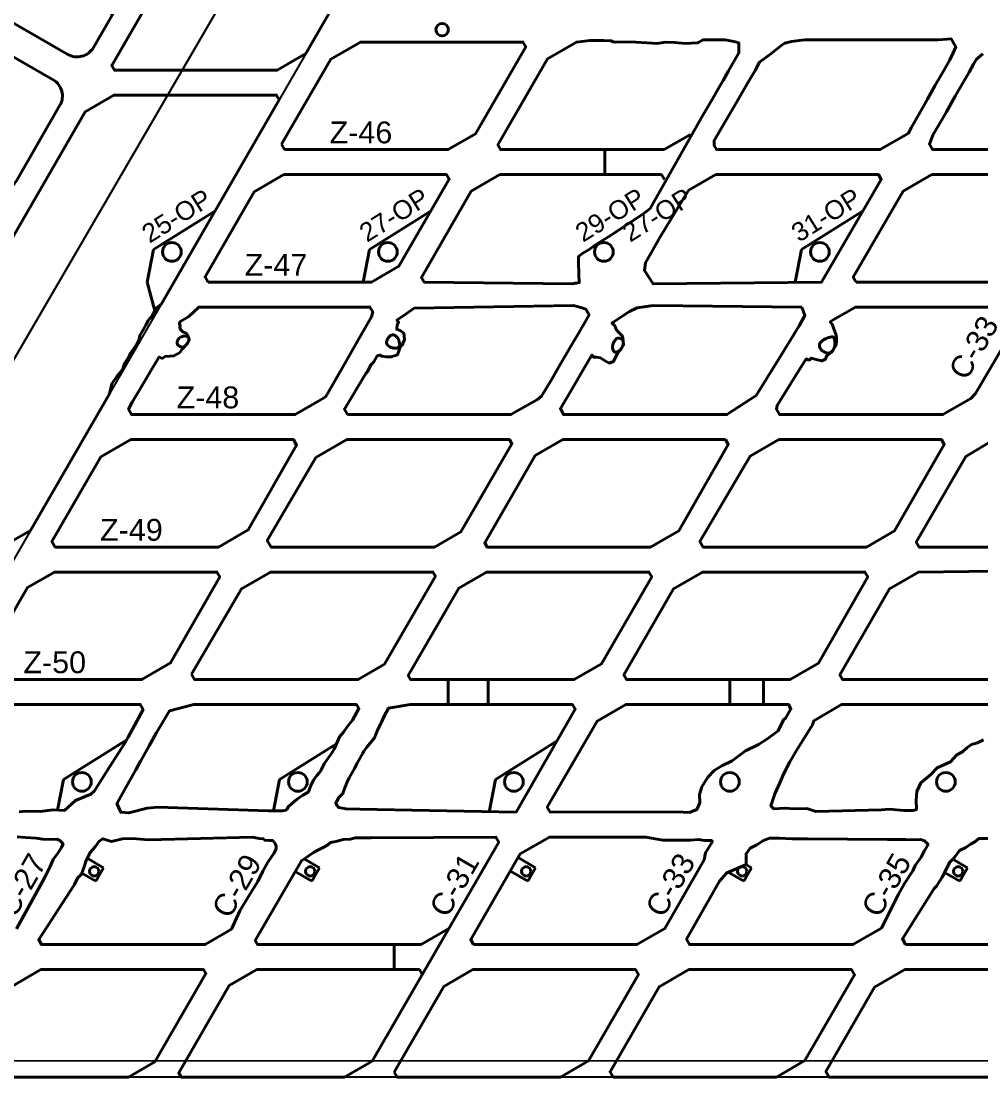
# Model space of a CAD drawing. Header units: millimetres. Extents: x -28 to 1943, y -5245 to 2752.
# Drawn here: x 931.3 to 1085.2, y -364.5 to -194.4 of the extents above; entities that cross this region are included whole.
import ezdxf
from ezdxf.enums import TextEntityAlignment as Align

# ---------------------------------------------------------------- set-up
doc = ezdxf.new("R2010")
doc.units = ezdxf.units.MM
for name, color, linetype in [('144', 10, 'Continuous'), ('167', 10, 'Continuous'), ('206', 10, 'Continuous')]:
    doc.layers.add(name, color=color, linetype=linetype)
doc.styles.add('DG-T1-473 TO 560$0$Standard', font='arial.ttf')
doc.styles.add('DG-T1-473 TO 560$1$Standard', font='arial.ttf')

msp = doc.modelspace()

# ---------------------------------------------------------------- linework, layer by layer
at = {"color": 3, "linetype": 'Continuous', "lineweight": 40}
for p, q in [((1034.391, -214.996), (1038.631, -212.548)), ((1034.391, -214.996), (1038.631, -212.548)), ((1024.925, -214.996), (1034.391, -214.996)), ((1024.925, -214.996), (1034.391, -214.996)), ((1034.008, -218.997), (1024.925, -218.997)), ((1034.008, -218.997), (1024.925, -218.997)), ((1034.458, -219.776), (1034.008, -218.996)), ((1034.458, -219.776), (1034.008, -218.996)), ((962.364, -224.846), (952.51, -231.004)), ((962.364, -224.846), (952.51, -231.004)), ((997.062, -224.811), (987.151, -231.004)), ((997.062, -224.811), (987.151, -231.004)), ((1066.344, -224.811), (1056.433, -231.004)), ((1066.344, -224.811), (1056.433, -231.004)), ((952.51, -231.004), (951.491, -236.244)), ((952.51, -231.004), (951.491, -236.244)), ((987.151, -231.004), (986.132, -236.244)), ((987.151, -231.004), (986.132, -236.244)), ((1056.433, -231.004), (1055.414, -236.244)), ((1056.433, -231.004), (1055.414, -236.244)), ((952.746, -240.828), (951.491, -236.244)), ((952.746, -240.828), (951.491, -236.244)), ((1006.13, -299.987), (999.73, -299.987)), ((1006.13, -299.987), (999.73, -299.987)), ((1044.93, -299.996), (1050.328, -299.996)), ((1044.93, -299.996), (1050.328, -299.996)), ((1006.13, -303.988), (999.73, -303.988)), ((1006.13, -303.988), (999.73, -303.988)), ((1044.93, -303.987), (1050.328, -303.987)), ((1044.93, -303.987), (1050.328, -303.987)), ((948.237, -309.655), (938.076, -316.004)), ((948.237, -309.655), (938.076, -316.004)), ((981.879, -310.279), (972.717, -316.004)), ((981.879, -310.279), (972.717, -316.004)), ((1017.269, -309.811), (1007.358, -316.004)), ((1017.269, -309.811), (1007.358, -316.004)), ((938.076, -316.004), (937.119, -320.925)), ((938.076, -316.004), (937.119, -320.925)), ((972.717, -316.004), (971.735, -321.056)), ((972.717, -316.004), (971.735, -321.056)), ((1007.358, -316.004), (1006.339, -321.244)), ((1007.358, -316.004), (1006.339, -321.244)), ((944.511, -330.169), (941.892, -328.657)), ((944.511, -330.169), (941.892, -328.657)), ((979.152, -330.169), (976.685, -328.745)), ((979.152, -330.169), (976.685, -328.745)), ((1013.793, -330.169), (1010.981, -328.546)), ((1013.793, -330.169), (1010.981, -328.546)), ((1048.434, -330.169), (1047.532, -329.649)), ((1048.434, -330.169), (1047.532, -329.649)), ((1083.075, -330.169), (1080.702, -328.799)), ((1083.075, -330.169), (1080.702, -328.799)), ((943.261, -332.334), (941.011, -331.035)), ((943.261, -332.334), (941.011, -331.035)), ((943.261, -332.334), (944.511, -330.169)), ((943.261, -332.334), (944.511, -330.169)), ((977.902, -332.334), (975.217, -330.784)), ((977.902, -332.334), (975.217, -330.784)), ((977.902, -332.334), (979.152, -330.169)), ((977.902, -332.334), (979.152, -330.169)), ((1012.543, -332.334), (1009.772, -330.734)), ((1012.543, -332.334), (1009.772, -330.734)), ((1047.184, -332.334), (1044.7, -330.9)), ((1047.184, -332.334), (1044.7, -330.9)), ((1047.184, -332.334), (1048.434, -330.169)), ((1047.184, -332.334), (1048.434, -330.169)), ((1081.825, -332.334), (1079.4, -330.934)), ((1081.825, -332.334), (1079.4, -330.934)), ((1081.825, -332.334), (1083.075, -330.169)), ((1081.825, -332.334), (1083.075, -330.169)), ((995.418, -342.5), (999.882, -339.922)), ((995.418, -342.5), (999.882, -339.922)), ((991.095, -342.488), (995.418, -342.5)), ((991.095, -342.488), (995.418, -342.5)), ((995.169, -346.5), (991.095, -346.488)), ((995.169, -346.5), (991.095, -346.488)), ((995.647, -347.328), (995.169, -346.5)), ((995.647, -347.328), (995.169, -346.5))]:
    msp.add_line(p, q, dxfattribs=at)
at = {"color": 7, "lineweight": 40, "ltscale": 5}
msp.add_line((973.057, -214.14), (973.551, -214.996), dxfattribs=at)
msp.add_line((973.057, -214.14), (973.551, -214.996), dxfattribs=at)
at = {"color": 7, "linetype": 'Continuous', "lineweight": 40}
for p, q in [((1024.925, -214.996), (1024.925, -218.997)), ((1024.925, -214.996), (1024.925, -218.997)), ((999.766, -299.987), (999.766, -303.987)), ((999.766, -299.987), (999.766, -303.987)), ((1006.166, -299.987), (1006.166, -303.987)), ((1006.166, -299.987), (1006.166, -303.987)), ((1044.93, -299.996), (1044.93, -303.987)), ((1044.93, -299.996), (1044.93, -303.987)), ((1050.328, -303.987), (1050.328, -299.996)), ((1050.328, -303.987), (1050.328, -299.996))]:
    msp.add_line(p, q, dxfattribs=at)
at = {"linetype": 'Continuous', "lineweight": 40}
msp.add_line((1012.543, -332.334), (1013.793, -330.169), dxfattribs=at)
msp.add_line((1012.543, -332.334), (1013.793, -330.169), dxfattribs=at)
at = {"color": 7, "linetype": 'Continuous', "lineweight": 40}
msp.add_lwpolyline([(895.792, -208.853), (924.068, -225.178), (895.792, -208.853, 0.4142136), (893.06, -209.585), (888.583, -217.34), (884.512, -214.99), (888.99, -207.235, 0.4142136), (888.257, -204.503), (879.597, -199.503), (871.572, -213.403), (867.502, -211.053), (875.527, -197.153), (861.888, -189.278), (864.238, -185.208), (877.877, -193.083), (894.777, -163.811), (898.847, -166.161), (894.297, -174.042), (938.768, -199.717, 0.4142136), (942.866, -198.619), (964.555, -161.052), (949.165, -161.052)], format="xyb", dxfattribs=at)
msp.add_lwpolyline([(895.792, -208.853), (924.068, -225.178), (895.792, -208.853, 0.4142136), (893.06, -209.585), (888.583, -217.34), (884.512, -214.99), (888.99, -207.235, 0.4142136), (888.257, -204.503), (879.597, -199.503), (871.572, -213.403), (867.502, -211.053), (875.527, -197.153), (861.888, -189.278), (864.238, -185.208), (877.877, -193.083), (894.777, -163.811), (898.847, -166.161), (894.297, -174.042), (938.768, -199.717, 0.4142136), (942.866, -198.619), (964.555, -161.052), (949.165, -161.052)], format="xyb", dxfattribs=at)
for points in [[(976.95, -199.584), (972.328, -202.252), (959.254, -202.252), (946.268, -202.252), (945.827, -201.489), (946.268, -202.252), (959.254, -202.252), (972.328, -202.252), (976.95, -199.584), (989.69, -177.517), (989.199, -176.666), (963.139, -176.666), (958.668, -179.248), (945.827, -201.489)], [(976.95, -199.584), (972.328, -202.252), (959.254, -202.252), (946.268, -202.252), (945.827, -201.489), (946.268, -202.252), (959.254, -202.252), (972.328, -202.252), (976.95, -199.584), (989.69, -177.517), (989.199, -176.666), (963.139, -176.666), (958.668, -179.248), (945.827, -201.489)], [(916.13, -252.926), (941.538, -208.919), (946.159, -206.252), (972.218, -206.252), (972.659, -207.015), (953.784, -239.707), (952.981, -240.344), (952.684, -240.955), (952.225, -241.772), (951.848, -242.139), (951.648, -242.406), (951.266, -243.138), (950.846, -243.918), (950.299, -244.805), (950.138, -245.609), (949.831, -246.215), (949.371, -246.894), (948.777, -247.693), (948.636, -248.097), (947.848, -249.306), (947.54, -250.293), (946.63, -251.404), (945.807, -252.542), (945.435, -254.168), (932.785, -276.08)], [(916.13, -252.926), (941.538, -208.919), (946.159, -206.252), (972.218, -206.252), (972.659, -207.015), (953.784, -239.707), (952.981, -240.344), (952.684, -240.955), (952.225, -241.772), (951.848, -242.139), (951.648, -242.406), (951.266, -243.138), (950.846, -243.918), (950.299, -244.805), (950.138, -245.609), (949.831, -246.215), (949.371, -246.894), (948.777, -247.693), (948.636, -248.097), (947.848, -249.306), (947.54, -250.293), (946.63, -251.404), (945.807, -252.542), (945.435, -254.168), (932.785, -276.08)], [(1091.153, -240.252), (1065.093, -240.252), (1061.494, -242.297), (1061.042, -242.602), (1061.438, -243.07), (1061.438, -243.07), (1061.678, -243.919), (1061.97, -244.617), (1062.043, -245.136), (1062.075, -245.74), (1061.997, -246.382), (1061.659, -246.845), (1061.3, -247.459), (1061.05, -247.586), (1060.439, -248.094), (1060.296, -248.599), (1059.697, -248.887), (1058.807, -248.63), (1057.999, -248.433), (1057.703, -248.752), (1057.512, -248.719), (1057.191, -248.561), (1055.235, -251.704), (1052.563, -256.016), (1052.425, -256.617), (1052.935, -257.5), (1079.133, -257.5), (1083.606, -254.918), (1084.37, -254.095), (1089.308, -245.643)], [(1091.153, -240.252), (1065.093, -240.252), (1061.494, -242.297), (1061.042, -242.602), (1061.438, -243.07), (1061.438, -243.07), (1061.678, -243.919), (1061.97, -244.617), (1062.043, -245.136), (1062.075, -245.74), (1061.997, -246.382), (1061.659, -246.845), (1061.3, -247.459), (1061.05, -247.586), (1060.439, -248.094), (1060.296, -248.599), (1059.697, -248.887), (1058.807, -248.63), (1057.999, -248.433), (1057.703, -248.752), (1057.512, -248.719), (1057.191, -248.561), (1055.235, -251.704), (1052.563, -256.016), (1052.425, -256.617), (1052.935, -257.5), (1079.133, -257.5), (1083.606, -254.918), (1084.37, -254.095), (1089.308, -245.643)], [(932.785, -276.08), (928.163, -278.748)], [(932.785, -276.08), (928.163, -278.748)], [(958.596, -299.132), (959.093, -299.992), (985.329, -299.987), (989.558, -297.546), (997.718, -283.411), (997.335, -282.748), (971.276, -282.748), (966.654, -285.417), (958.607, -299.113)], [(958.596, -299.132), (959.093, -299.992), (985.329, -299.987), (989.558, -297.546), (997.718, -283.411), (997.335, -282.748), (971.276, -282.748), (966.654, -285.417), (958.607, -299.113)], [(1006.13, -299.987), (1019.973, -299.987), (1024.371, -297.448), (1032.417, -283.511), (1031.976, -282.748), (1005.917, -282.748), (1001.468, -285.317), (993.376, -299.333), (993.753, -299.987), (999.73, -299.987)], [(1006.13, -299.987), (1019.973, -299.987), (1024.371, -297.448), (1032.417, -283.511), (1031.976, -282.748), (1005.917, -282.748), (1001.468, -285.317), (993.376, -299.333), (993.753, -299.987), (999.73, -299.987)], [(1062.875, -303.996), (1062.875, -303.996), (1058.403, -306.611), (1058.2, -307.245), (1055.621, -311.346), (1054.577, -313.2), (1053.536, -315.185), (1052.953, -316.546), (1052.15, -318.319), (1051.525, -320.267), (1051.993, -320.713), (1053.786, -320.6), (1055.31, -320.725), (1057.302, -320.686), (1058.743, -321.144), (1069.27, -320.877), (1070.531, -320.798), (1072.858, -321.004), (1074.346, -321), (1074.867, -320.852), (1074.829, -319.338), (1074.944, -317.952), (1075.594, -316.539), (1077.208, -315.241), (1078.189, -314.153), (1080.329, -313.181), (1081.347, -312.046), (1082.279, -311.58), (1082.91, -311.01), (1082.955, -310.933), (1083.721, -310.426), (1084.692, -310.129), (1085.625, -309.654)], [(1062.875, -303.996), (1062.875, -303.996), (1058.403, -306.611), (1058.2, -307.245), (1055.621, -311.346), (1054.577, -313.2), (1053.536, -315.185), (1052.953, -316.546), (1052.15, -318.319), (1051.525, -320.267), (1051.993, -320.713), (1053.786, -320.6), (1055.31, -320.725), (1057.302, -320.686), (1058.743, -321.144), (1069.27, -320.877), (1070.531, -320.798), (1072.858, -321.004), (1074.346, -321), (1074.867, -320.852), (1074.829, -319.338), (1074.944, -317.952), (1075.594, -316.539), (1077.208, -315.241), (1078.189, -314.153), (1080.329, -313.181), (1081.347, -312.046), (1082.279, -311.58), (1082.91, -311.01), (1082.955, -310.933), (1083.721, -310.426), (1084.692, -310.129), (1085.625, -309.654)], [(1088.991, -303.996), (1062.875, -303.996)], [(1088.991, -303.996), (1062.875, -303.996)]]:
    msp.add_lwpolyline(points, dxfattribs=at)
at = {"linetype": 'Continuous', "lineweight": 40}
msp.add_lwpolyline([(926.418, -221.108), (899.008, -205.283, -0.4142136), (897.91, -201.185), (904.91, -189.06, -0.4142136), (909.008, -187.962), (936.418, -203.787, -0.4142136), (937.516, -207.885), (930.516, -220.01, -0.4142136), (926.418, -221.108, 0.4142136), (930.516, -220.01)], format="xyb", dxfattribs=at)
msp.add_lwpolyline([(926.418, -221.108), (899.008, -205.283, -0.4142136), (897.91, -201.185), (904.91, -189.06, -0.4142136), (909.008, -187.962), (936.418, -203.787, -0.4142136), (937.516, -207.885), (930.516, -220.01, -0.4142136), (926.418, -221.108, 0.4142136), (930.516, -220.01)], format="xyb", dxfattribs=at)
at = {"lineweight": 40}
msp.add_lwpolyline([(1073.445, -212.448), (1073.594, -212.363), (1074.016, -211.521), (1075.25, -209.345), (1076.649, -206.902), (1077.847, -204.778), (1079.259, -202.292), (1080.246, -200.577), (1080.766, -199.465), (1081.193, -198.522), (1080.886, -197.95), (1080.46, -197.243), (1079.783, -197.268), (1078.346, -197.362), (1077.572, -197.36), (1075.916, -197.357), (1060.634, -197.395), (1058.985, -197.388), (1056.933, -197.368), (1056.475, -197.433), (1054.864, -197.642), (1053.747, -197.907), (1053.33, -198.187), (1051.524, -199.602), (1049.732, -200.981), (1048.985, -202.274), (1047.743, -204.424), (1046.299, -206.945), (1045.337, -208.597), (1044.252, -210.416), (1043.352, -211.969), (1042.542, -213.349), (1042.427, -213.553), (1042.45, -214.333), (1042.833, -214.996), (1069.032, -214.996)], close=True, dxfattribs=at)
msp.add_lwpolyline([(1073.445, -212.448), (1073.594, -212.363), (1074.016, -211.521), (1075.25, -209.345), (1076.649, -206.902), (1077.847, -204.778), (1079.259, -202.292), (1080.246, -200.577), (1080.766, -199.465), (1081.193, -198.522), (1080.886, -197.95), (1080.46, -197.243), (1079.783, -197.268), (1078.346, -197.362), (1077.572, -197.36), (1075.916, -197.357), (1060.634, -197.395), (1058.985, -197.388), (1056.933, -197.368), (1056.475, -197.433), (1054.864, -197.642), (1053.747, -197.907), (1053.33, -198.187), (1051.524, -199.602), (1049.732, -200.981), (1048.985, -202.274), (1047.743, -204.424), (1046.299, -206.945), (1045.337, -208.597), (1044.252, -210.416), (1043.352, -211.969), (1042.542, -213.349), (1042.427, -213.553), (1042.45, -214.333), (1042.833, -214.996), (1069.032, -214.996)], close=True, dxfattribs=at)
at = {"lineweight": 40, "ltscale": 5}
msp.add_lwpolyline([(973.551, -214.996), (999.754, -214.996), (1004.163, -212.448), (1012.21, -198.511), (1011.769, -197.748), (985.709, -197.748), (980.937, -200.503), (973.057, -214.14)], dxfattribs=at)
msp.add_lwpolyline([(973.551, -214.996), (999.754, -214.996), (1004.163, -212.448), (1012.21, -198.511), (1011.769, -197.748), (985.709, -197.748), (980.937, -200.503), (973.057, -214.14)], dxfattribs=at)
at = {"linetype": 'Continuous', "lineweight": 40}
for points in [[(1024.925, -218.997), (1008.077, -218.998), (1003.462, -221.662), (995.484, -235.481), (995.925, -236.244), (1019.691, -236.515), (1020.093, -236.421), (1020.31, -236.4), (1020.794, -236.321), (1020.755, -235.014), (1020.679, -232.902), (1020.659, -232.143), (1021.354, -231.613), (1022.369, -231.002), (1023.188, -230.418), (1024.112, -229.828), (1025.814, -228.786), (1031.013, -225.324), (1032.158, -224.417), (1039.407, -211.667), (1040.59, -209.581), (1042.101, -206.961), (1043.238, -205), (1043.856, -203.931), (1044.745, -202.369), (1046.416, -199.48), (1046.375, -197.861), (1045.595, -197.666), (1045.571, -197.66), (1044.196, -197.38), (1040.922, -197.399), (1040.612, -197.407), (1039.915, -197.79), (1039.788, -197.849), (1037.809, -197.97), (1036.15, -197.792), (1034.709, -197.762), (1033.25, -197.961), (1031.615, -197.874), (1029.852, -197.765), (1028.177, -197.679), (1026.551, -197.764), (1026.224, -197.712), (1025.905, -197.517), (1025.738, -197.522), (1024.743, -197.505), (1023.741, -197.482), (1022.71, -197.465), (1022.474, -197.463), (1020.35, -197.748), (1015.729, -200.417), (1007.752, -214.233), (1008.193, -214.998), (1024.925, -214.997)], [(1024.925, -218.997), (1008.077, -218.998), (1003.462, -221.662), (995.484, -235.481), (995.925, -236.244), (1019.691, -236.515), (1020.093, -236.421), (1020.31, -236.4), (1020.794, -236.321), (1020.755, -235.014), (1020.679, -232.902), (1020.659, -232.143), (1021.354, -231.613), (1022.369, -231.002), (1023.188, -230.418), (1024.112, -229.828), (1025.814, -228.786), (1031.013, -225.324), (1032.158, -224.417), (1039.407, -211.667), (1040.59, -209.581), (1042.101, -206.961), (1043.238, -205), (1043.856, -203.931), (1044.745, -202.369), (1046.416, -199.48), (1046.375, -197.861), (1045.595, -197.666), (1045.571, -197.66), (1044.196, -197.38), (1040.922, -197.399), (1040.612, -197.407), (1039.915, -197.79), (1039.788, -197.849), (1037.809, -197.97), (1036.15, -197.792), (1034.709, -197.762), (1033.25, -197.961), (1031.615, -197.874), (1029.852, -197.765), (1028.177, -197.679), (1026.551, -197.764), (1026.224, -197.712), (1025.905, -197.517), (1025.738, -197.522), (1024.743, -197.505), (1023.741, -197.482), (1022.71, -197.465), (1022.474, -197.463), (1020.35, -197.748), (1015.729, -200.417), (1007.752, -214.233), (1008.193, -214.998), (1024.925, -214.997)], [(1085.505, -199.638), (1084.502, -200.468), (1084.002, -201.296), (1083.324, -202.55), (1082.221, -204.494), (1081.108, -206.442), (1079.676, -208.934), (1078.933, -210.225), (1078.111, -211.648), (1077.494, -212.689), (1076.964, -214.113), (1077.474, -214.996), (1103.673, -214.996)], [(1085.505, -199.638), (1084.502, -200.468), (1084.002, -201.296), (1083.324, -202.55), (1082.221, -204.494), (1081.108, -206.442), (1079.676, -208.934), (1078.933, -210.225), (1078.111, -211.648), (1077.494, -212.689), (1076.964, -214.113), (1077.474, -214.996), (1103.673, -214.996)], [(1038.275, -221.565), (1042.724, -218.996), (1068.784, -218.996), (1069.224, -219.759), (1059.673, -236.244), (1032.662, -236.532), (1031.253, -234.372), (1031.419, -233.171), (1033.707, -229.07), (1038.269, -221.575)], [(1038.275, -221.565), (1042.724, -218.996), (1068.784, -218.996), (1069.224, -219.759), (1059.673, -236.244), (1032.662, -236.532), (1031.253, -234.372), (1031.419, -233.171), (1033.707, -229.07), (1038.269, -221.575)], [(1050.328, -299.996), (1054.598, -299.996), (1059.16, -297.363), (1067.058, -283.511), (1066.617, -282.748), (1040.558, -282.748), (1035.936, -285.417), (1027.959, -299.233), (1028.399, -299.996), (1044.93, -299.996)], [(1050.328, -299.996), (1054.598, -299.996), (1059.16, -297.363), (1067.058, -283.511), (1066.617, -282.748), (1040.558, -282.748), (1035.936, -285.417), (1027.959, -299.233), (1028.399, -299.996), (1044.93, -299.996)], [(1089.207, -299.996), (1089.207, -299.996), (1093.817, -297.335), (1099.701, -287.102), (1101.52, -283.975), (1101.132, -282.844), (1099.427, -282.445), (1075.199, -282.748), (1070.536, -285.44), (1062.59, -299.217), (1063.04, -299.996), (1089.207, -299.996)], [(1089.207, -299.996), (1089.207, -299.996), (1093.817, -297.335), (1099.701, -287.102), (1101.52, -283.975), (1101.132, -282.844), (1099.427, -282.445), (1075.199, -282.748), (1070.536, -285.44), (1062.59, -299.217), (1063.04, -299.996), (1089.207, -299.996)], [(930.996, -321.207), (931.923, -321.114), (934.371, -321.157), (936.384, -320.89), (938.217, -320.977), (940.001, -319.374), (942.48, -318.395), (943.057, -317.863), (944.101, -316.105), (945.861, -313.355), (947.926, -310.2), (948.466, -309.252), (950.855, -304.781), (950.397, -303.987), (924.442, -303.996)], [(930.996, -321.207), (931.923, -321.114), (934.371, -321.157), (936.384, -320.89), (938.217, -320.977), (940.001, -319.374), (942.48, -318.395), (943.057, -317.863), (944.101, -316.105), (945.861, -313.355), (947.926, -310.2), (948.466, -309.252), (950.855, -304.781), (950.397, -303.987), (924.442, -303.996)], [(999.73, -303.996), (993.661, -303.996), (990.228, -304.58), (989.431, -305.946), (989.155, -306.736), (988.443, -308.125), (988.135, -308.905), (987.982, -309.365), (986.715, -310.839), (986.246, -311.459), (986.087, -311.819), (985.9, -312.195), (985.413, -313.039), (985.145, -313.505), (984.729, -314.265), (984.315, -315.021), (983.919, -315.773), (983.572, -316.39), (983.355, -316.966), (983.262, -317.18), (982.882, -318.279), (982.213, -318.929), (981.832, -319.689), (981.738, -319.826), (981.842, -320.09), (982.232, -320.528), (983.421, -320.711), (985.605, -320.779), (1010.661, -321.244), (1020.149, -304.759), (1019.709, -303.996), (1006.13, -303.996)], [(999.73, -303.996), (993.661, -303.996), (990.228, -304.58), (989.431, -305.946), (989.155, -306.736), (988.443, -308.125), (988.135, -308.905), (987.982, -309.365), (986.715, -310.839), (986.246, -311.459), (986.087, -311.819), (985.9, -312.195), (985.413, -313.039), (985.145, -313.505), (984.729, -314.265), (984.315, -315.021), (983.919, -315.773), (983.572, -316.39), (983.355, -316.966), (983.262, -317.18), (982.882, -318.279), (982.213, -318.929), (981.832, -319.689), (981.738, -319.826), (981.842, -320.09), (982.232, -320.528), (983.421, -320.711), (985.605, -320.779), (1010.661, -321.244), (1020.149, -304.759), (1019.709, -303.996), (1006.13, -303.996)], [(1050.328, -303.987), (1054.345, -303.987), (1054.753, -304.695), (1053.941, -306.138), (1053.564, -306.472), (1052.689, -308.212), (1051.038, -309.469), (1049.56, -310.429), (1047.478, -311.435), (1045.305, -313.03), (1043.679, -313.847), (1042.448, -314.569), (1041.427, -315.668), (1040.477, -317.197), (1040.079, -318.415), (1040.137, -319.781), (1039.681, -320.825), (1038.469, -321.294), (1036.451, -321.23), (1016.132, -321.244), (1015.674, -320.452), (1023.683, -306.639), (1028.276, -303.987), (1044.93, -303.987)], [(1050.328, -303.987), (1054.345, -303.987), (1054.753, -304.695), (1053.941, -306.138), (1053.564, -306.472), (1052.689, -308.212), (1051.038, -309.469), (1049.56, -310.429), (1047.478, -311.435), (1045.305, -313.03), (1043.679, -313.847), (1042.448, -314.569), (1041.427, -315.668), (1040.477, -317.197), (1040.079, -318.415), (1040.137, -319.781), (1039.681, -320.825), (1038.469, -321.294), (1036.451, -321.23), (1016.132, -321.244), (1015.674, -320.452), (1023.683, -306.639), (1028.276, -303.987), (1044.93, -303.987)], [(930.549, -339.952), (935.005, -331.906), (935.959, -329.987), (936.432, -328.867), (937.149, -327.854), (937.738, -326.941), (938.008, -326.346), (937.497, -325.804), (937.035, -325.617), (936.213, -325.664), (934.745, -325.598), (933.695, -325.43), (931.981, -325.313), (930.642, -325.231)], [(930.549, -339.952), (935.005, -331.906), (935.959, -329.987), (936.432, -328.867), (937.149, -327.854), (937.738, -326.941), (938.008, -326.346), (937.497, -325.804), (937.035, -325.617), (936.213, -325.664), (934.745, -325.598), (933.695, -325.43), (931.981, -325.313), (930.642, -325.231)], [(991.095, -346.488), (969.109, -346.5), (964.661, -349.069), (956.568, -363.085), (956.951, -363.748), (983.15, -363.748), (987.608, -361.175), (1007.896, -326.047), (1007.437, -325.252), (987.418, -325.402), (986.192, -325.356), (984.874, -325.358), (984.101, -325.569), (982.959, -325.625), (981.777, -325.97), (980.918, -326.147), (980.434, -326.543), (979.702, -326.942), (978.953, -327.321), (978.167, -327.73), (976.227, -329.059), (968.836, -341.837), (969.219, -342.5), (991.095, -342.488)], [(991.095, -346.488), (969.109, -346.5), (964.661, -349.069), (956.568, -363.085), (956.951, -363.748), (983.15, -363.748), (987.608, -361.175), (1007.896, -326.047), (1007.437, -325.252), (987.418, -325.402), (986.192, -325.356), (984.874, -325.358), (984.101, -325.569), (982.959, -325.625), (981.777, -325.97), (980.918, -326.147), (980.434, -326.543), (979.702, -326.942), (978.953, -327.321), (978.167, -327.73), (976.227, -329.059), (968.836, -341.837), (969.219, -342.5), (991.095, -342.488)], [(921.855, -362.959), (922.31, -363.748), (948.509, -363.748), (952.749, -361.3), (960.911, -347.163), (960.528, -346.5), (934.468, -346.5), (929.779, -349.208), (921.857, -362.964)], [(921.855, -362.959), (922.31, -363.748), (948.509, -363.748), (952.749, -361.3), (960.911, -347.163), (960.528, -346.5), (934.468, -346.5), (929.779, -349.208), (921.857, -362.964)]]:
    msp.add_lwpolyline(points, dxfattribs=at)
at = {"lineweight": 40, "ltscale": 5}
for points in [[(961.284, -236.244), (987.488, -236.25), (991.888, -233.71), (999.944, -219.756), (999.506, -218.996), (973.442, -218.996), (968.654, -221.761), (960.784, -235.379)], [(961.284, -236.244), (987.488, -236.25), (991.888, -233.71), (999.944, -219.756), (999.506, -218.996), (973.442, -218.996), (968.654, -221.761), (960.784, -235.379)], [(944.082, -264.283), (936.234, -277.865), (936.744, -278.748), (962.943, -278.748), (967.718, -275.991), (975.475, -262.388), (974.962, -261.5), (948.902, -261.5)], [(944.082, -264.283), (936.234, -277.865), (936.744, -278.748), (962.943, -278.748), (967.718, -275.991), (975.475, -262.388), (974.962, -261.5), (948.902, -261.5)]]:
    msp.add_lwpolyline(points, close=True, dxfattribs=at)
at = {"linetype": 'Continuous', "lineweight": 40}
for points in [[(1065.207, -236.244), (1064.735, -235.427), (1072.743, -221.665), (1077.365, -218.996), (1103.425, -218.996), (1103.879, -219.783), (1094.381, -236.244)], [(1065.207, -236.244), (1064.735, -235.427), (1072.743, -221.665), (1077.365, -218.996), (1103.425, -218.996), (1103.879, -219.783), (1094.381, -236.244)], [(983.653, -257.5), (1009.851, -257.5), (1014.092, -255.052), (1014.746, -254.528), (1016.217, -252.056), (1017.512, -249.841), (1018.875, -247.534), (1019.941, -245.717), (1020.725, -244.363), (1021.237, -243.533), (1021.464, -243.074), (1022.365, -241.508), (1021.874, -240.596), (1021.035, -240.34), (1019.884, -239.999), (994.335, -240.442), (993.052, -241.335), (991.565, -242.332), (991.83, -242.662), (991.597, -243.092), (991.52, -243.812), (992.049, -244.03), (992.653, -244.422), (992.794, -245.456), (992.412, -246.378), (992.153, -246.559), (991.951, -247.014), (991.63, -247.907), (990.642, -248.236), (989.826, -248.232), (989.117, -248.144), (988.808, -247.958), (988.396, -248.091), (987.869, -249.009), (987.434, -249.446), (986.811, -250.586), (986.567, -250.921), (983.131, -256.597)], [(983.653, -257.5), (1009.851, -257.5), (1014.092, -255.052), (1014.746, -254.528), (1016.217, -252.056), (1017.512, -249.841), (1018.875, -247.534), (1019.941, -245.717), (1020.725, -244.363), (1021.237, -243.533), (1021.464, -243.074), (1022.365, -241.508), (1021.874, -240.596), (1021.035, -240.34), (1019.884, -239.999), (994.335, -240.442), (993.052, -241.335), (991.565, -242.332), (991.83, -242.662), (991.597, -243.092), (991.52, -243.812), (992.049, -244.03), (992.653, -244.422), (992.794, -245.456), (992.412, -246.378), (992.153, -246.559), (991.951, -247.014), (991.63, -247.907), (990.642, -248.236), (989.826, -248.232), (989.117, -248.144), (988.808, -247.958), (988.396, -248.091), (987.869, -249.009), (987.434, -249.446), (986.811, -250.586), (986.567, -250.921), (983.131, -256.597)], [(1056.512, -240.252), (1032.637, -240.003), (1030.069, -240.359), (1028.864, -240.965), (1027.794, -241.657), (1026.157, -242.72), (1026.06, -242.821), (1026.227, -242.974), (1026.554, -243.323), (1026.564, -243.364), (1026.709, -243.823), (1027.092, -244.295), (1027.717, -244.92), (1027.814, -245.635), (1027.899, -246.353), (1027.731, -246.585), (1027.419, -247.099), (1027.281, -247.238), (1026.953, -247.692), (1026.213, -249.025), (1025.956, -249.058), (1025.588, -249.24), (1024.854, -248.809), (1024.218, -248.414), (1023.555, -248.295), (1023.132, -248.284), (1023.077, -248.242), (1022.825, -247.958), (1022.008, -249.311), (1020.455, -251.959), (1018.958, -254.538), (1017.778, -256.535), (1018.294, -257.5), (1044.492, -257.5), (1049.151, -254.426), (1052.734, -248.649), (1056.063, -243.238), (1056.986, -241.572)], [(1056.512, -240.252), (1032.637, -240.003), (1030.069, -240.359), (1028.864, -240.965), (1027.794, -241.657), (1026.157, -242.72), (1026.06, -242.821), (1026.227, -242.974), (1026.554, -243.323), (1026.564, -243.364), (1026.709, -243.823), (1027.092, -244.295), (1027.717, -244.92), (1027.814, -245.635), (1027.899, -246.353), (1027.731, -246.585), (1027.419, -247.099), (1027.281, -247.238), (1026.953, -247.692), (1026.213, -249.025), (1025.956, -249.058), (1025.588, -249.24), (1024.854, -248.809), (1024.218, -248.414), (1023.555, -248.295), (1023.132, -248.284), (1023.077, -248.242), (1022.825, -247.958), (1022.008, -249.311), (1020.455, -251.959), (1018.958, -254.538), (1017.778, -256.535), (1018.294, -257.5), (1044.492, -257.5), (1049.151, -254.426), (1052.734, -248.649), (1056.063, -243.238), (1056.986, -241.572)], [(978.574, -264.369), (970.769, -277.681), (971.385, -278.748), (997.584, -278.748), (1001.824, -276.3), (1009.986, -262.163), (1009.603, -261.5), (983.543, -261.5)], [(978.574, -264.369), (970.769, -277.681), (971.385, -278.748), (997.584, -278.748), (1001.824, -276.3), (1009.986, -262.163), (1009.603, -261.5), (983.543, -261.5)], [(1044.244, -261.5), (1018.184, -261.5), (1013.736, -264.069), (1005.643, -278.085), (1006.026, -278.748), (1032.225, -278.748), (1036.787, -276.114), (1044.685, -262.263)], [(1044.244, -261.5), (1018.184, -261.5), (1013.736, -264.069), (1005.643, -278.085), (1006.026, -278.748), (1032.225, -278.748), (1036.787, -276.114), (1044.685, -262.263)], [(924.733, -299.987), (950.645, -299.987), (955.259, -297.323), (963.135, -283.511), (962.694, -282.748), (936.635, -282.748), (932.332, -285.232), (924.229, -299.113)], [(924.733, -299.987), (950.645, -299.987), (955.259, -297.323), (963.135, -283.511), (962.694, -282.748), (936.635, -282.748), (932.332, -285.232), (924.229, -299.113)], [(978.198, -316.113), (977.75, -316.976), (977.558, -317.574), (977.441, -317.902), (977.177, -318.167), (976.47, -318.551), (975.919, -318.928), (975.53, -319.178), (974.994, -319.654), (974.6, -319.963), (974.11, -320.42), (973.927, -320.776), (973.752, -320.957), (973.23, -321.062), (970.91, -321.053), (953.228, -320.462), (951.487, -320.631), (948.54, -321.394), (947.255, -321.267), (946.635, -319.885), (946.718, -319.733), (948.591, -316.368), (949.672, -314.451), (950.428, -313.087), (950.529, -312.919), (951.838, -310.615), (952.956, -308.568), (955.095, -305.022), (959.008, -303.996), (985.068, -303.996), (985.451, -304.659), (984.412, -306.484), (983.573, -307.576), (982.97, -308.452), (982.37, -309.174), (981.484, -311.166), (980.975, -312.026), (980.488, -312.677), (979.887, -313.535), (979.471, -314.348), (979.338, -314.647), (979.144, -314.879), (978.716, -315.379)], [(978.198, -316.113), (977.75, -316.976), (977.558, -317.574), (977.441, -317.902), (977.177, -318.167), (976.47, -318.551), (975.919, -318.928), (975.53, -319.178), (974.994, -319.654), (974.6, -319.963), (974.11, -320.42), (973.927, -320.776), (973.752, -320.957), (973.23, -321.062), (970.91, -321.053), (953.228, -320.462), (951.487, -320.631), (948.54, -321.394), (947.255, -321.267), (946.635, -319.885), (946.718, -319.733), (948.591, -316.368), (949.672, -314.451), (950.428, -313.087), (950.529, -312.919), (951.838, -310.615), (952.956, -308.568), (955.095, -305.022), (959.008, -303.996), (985.068, -303.996), (985.451, -304.659), (984.412, -306.484), (983.573, -307.576), (982.97, -308.452), (982.37, -309.174), (981.484, -311.166), (980.975, -312.026), (980.488, -312.677), (979.887, -313.535), (979.471, -314.348), (979.338, -314.647), (979.144, -314.879), (978.716, -315.379)], [(965.017, -340.052), (966.377, -337.073), (967.897, -334.543), (969.243, -332.359), (970.064, -330.707), (970.878, -329.306), (971.837, -327.903), (972.176, -327.123), (972.165, -326.712), (972.023, -326.275), (971.646, -325.808), (971.072, -325.785), (970.351, -325.757), (970.108, -325.537), (969.457, -325.471), (968.378, -325.252), (951.688, -325.689), (949.155, -325.499), (947.54, -325.525), (945.753, -325.961), (944.403, -325.52), (943.819, -325.897), (943.141, -326.83), (942.352, -327.752), (941.644, -329.144), (941.425, -329.862), (940.949, -331.211), (940.347, -331.868), (939.836, -332.859), (934.11, -341.69), (934.578, -342.5), (960.776, -342.5)], [(965.017, -340.052), (966.377, -337.073), (967.897, -334.543), (969.243, -332.359), (970.064, -330.707), (970.878, -329.306), (971.837, -327.903), (972.176, -327.123), (972.165, -326.712), (972.023, -326.275), (971.646, -325.808), (971.072, -325.785), (970.351, -325.757), (970.108, -325.537), (969.457, -325.471), (968.378, -325.252), (951.688, -325.689), (949.155, -325.499), (947.54, -325.525), (945.753, -325.961), (944.403, -325.52), (943.819, -325.897), (943.141, -326.83), (942.352, -327.752), (941.644, -329.144), (941.425, -329.862), (940.949, -331.211), (940.347, -331.868), (939.836, -332.859), (934.11, -341.69), (934.578, -342.5), (960.776, -342.5)], [(1003.86, -342.5), (1030.059, -342.5), (1034.523, -339.923), (1040.412, -329.65), (1040.827, -328.89), (1041.037, -327.772), (1042.152, -325.957), (1042.048, -325.83), (1040.932, -325.803), (1039.873, -325.648), (1038.616, -325.774), (1034.225, -325.741), (1031.463, -325.252), (1016.018, -325.252), (1011.317, -327.966), (1003.395, -341.695)], [(1003.86, -342.5), (1030.059, -342.5), (1034.523, -339.923), (1040.412, -329.65), (1040.827, -328.89), (1041.037, -327.772), (1042.152, -325.957), (1042.048, -325.83), (1040.932, -325.803), (1039.873, -325.648), (1038.616, -325.774), (1034.225, -325.741), (1031.463, -325.252), (1016.018, -325.252), (1011.317, -327.966), (1003.395, -341.695)], [(1073.142, -342.5), (1072.615, -341.588), (1077.702, -333.515), (1078.118, -333.145), (1079.001, -331.699), (1080.256, -329.291), (1080.911, -328.569), (1081.803, -327.432), (1082.795, -326.902), (1083.56, -326.384), (1084.226, -326.005), (1084.881, -325.509), (1086.039, -325.498), (1087.33, -325.51), (1088.395, -325.356), (1107.381, -325.27), (1110.934, -325.553), (1111.197, -326.453), (1110.194, -327.943), (1109.233, -329.516), (1109.149, -330.416), (1103.811, -339.919), (1099.341, -342.5)], [(1073.142, -342.5), (1072.615, -341.588), (1077.702, -333.515), (1078.118, -333.145), (1079.001, -331.699), (1080.256, -329.291), (1080.911, -328.569), (1081.803, -327.432), (1082.795, -326.902), (1083.56, -326.384), (1084.226, -326.005), (1084.881, -325.509), (1086.039, -325.498), (1087.33, -325.51), (1088.395, -325.356), (1107.381, -325.27), (1110.934, -325.553), (1111.197, -326.453), (1110.194, -327.943), (1109.233, -329.516), (1109.149, -330.416), (1103.811, -339.919), (1099.341, -342.5)], [(991.131, -362.949), (991.592, -363.748), (1017.791, -363.748), (1022.277, -361.158), (1030.279, -347.312), (1029.81, -346.5), (1003.75, -346.5), (999.06, -349.208)], [(991.131, -362.949), (991.592, -363.748), (1017.791, -363.748), (1022.277, -361.158), (1030.279, -347.312), (1029.81, -346.5), (1003.75, -346.5), (999.06, -349.208)], [(1026.233, -363.748), (1052.432, -363.748), (1056.997, -361.112), (1064.948, -347.36), (1064.451, -346.5), (1038.391, -346.5), (1033.607, -349.263), (1025.746, -362.905)], [(1026.233, -363.748), (1052.432, -363.748), (1056.997, -361.112), (1064.948, -347.36), (1064.451, -346.5), (1038.391, -346.5), (1033.607, -349.263), (1025.746, -362.905)], [(1068.167, -349.309), (1060.36, -362.858), (1060.874, -363.748), (1087.073, -363.748), (1091.545, -361.166), (1099.552, -347.297), (1099.092, -346.5), (1073.032, -346.5)], [(1068.167, -349.309), (1060.36, -362.858), (1060.874, -363.748), (1087.073, -363.748), (1091.545, -361.166), (1099.552, -347.297), (1099.092, -346.5), (1073.032, -346.5)]]:
    msp.add_lwpolyline(points, close=True, dxfattribs=at)
at = {"lineweight": 40, "ltscale": 5}
for points in [[(961.17, -240.252), (959.788, -240.252), (958.163, -241.781), (956.75, -242.632), (956.668, -242.997), (956.722, -243.111), (956.818, -243.27), (956.743, -243.437), (956.795, -243.785), (957.234, -244.237), (957.73, -244.412), (957.924, -244.623), (958.049, -244.897), (958.188, -245.32), (958.23, -245.455), (958.136, -245.758), (957.968, -246.049, -0.0324279), (957.852, -246.213, -0.0220529), (957.657, -246.433), (957.53, -246.577), (957.231, -246.875), (956.839, -247.378), (956.75, -247.511), (956.206, -247.842), (956.159, -247.873), (955.777, -248.083), (955.127, -248.135), (954.394, -248.191), (953.927, -248.486), (953.888, -248.482), (953.433, -248.25), (952.158, -250.369), (950.55, -253.117), (949.101, -255.49), (948.507, -256.626), (949.012, -257.5), (975.21, -257.5), (979.76, -254.873), (980.147, -254.594), (980.299, -254.299), (983.186, -249.297), (985.667, -244.959), (987.475, -241.827), (987.666, -241.008), (987.229, -240.25)], [(961.17, -240.252), (959.788, -240.252), (958.163, -241.781), (956.75, -242.632), (956.668, -242.997), (956.722, -243.111), (956.818, -243.27), (956.743, -243.437), (956.795, -243.785), (957.234, -244.237), (957.73, -244.412), (957.924, -244.623), (958.049, -244.897), (958.188, -245.32), (958.23, -245.455), (958.136, -245.758), (957.968, -246.049, -0.0324279), (957.852, -246.213, -0.0220529), (957.657, -246.433), (957.53, -246.577), (957.231, -246.875), (956.839, -247.378), (956.75, -247.511), (956.206, -247.842), (956.159, -247.873), (955.777, -248.083), (955.127, -248.135), (954.394, -248.191), (953.927, -248.486), (953.888, -248.482), (953.433, -248.25), (952.158, -250.369), (950.55, -253.117), (949.101, -255.49), (948.507, -256.626), (949.012, -257.5), (975.21, -257.5), (979.76, -254.873), (980.147, -254.594), (980.299, -254.299), (983.186, -249.297), (985.667, -244.959), (987.475, -241.827), (987.666, -241.008), (987.229, -240.25)], [(957.628, -244.889, 0.0511457), (957.376, -244.889, 0.0537819), (957.142, -244.94, 0.1474655), (956.489, -245.398, 0.1891329), (956.307, -246.003, 0.3583093), (956.695, -246.49, 0.428123), (957.657, -246.433), (957.968, -246.049, 0.0344347), (958.23, -245.455, 0.1460843), (958.201, -245.262, 0.0943317), (958.026, -245.019, 0.1104583), (957.856, -244.918, 0.0949602)], [(957.628, -244.889, 0.0511457), (957.376, -244.889, 0.0537819), (957.142, -244.94, 0.1474655), (956.489, -245.398, 0.1891329), (956.307, -246.003, 0.3583093), (956.695, -246.49, 0.428123), (957.657, -246.433), (957.968, -246.049, 0.0344347), (958.23, -245.455, 0.1460843), (958.201, -245.262, 0.0943317), (958.026, -245.019, 0.1104583), (957.856, -244.918, 0.0949602)]]:
    msp.add_lwpolyline(points, format="xyb", close=True, dxfattribs=at)
at = {"linetype": 'Continuous', "lineweight": 40}
for points in [[(991.454, -246.855, 0.1377075), (991.699, -246.778, 0.0576256), (991.938, -246.579, 0.1476769), (991.993, -246.469, 0.0263723), (992.005, -246.37, 0.0249366), (992.007, -246.264, 0.0452393), (991.985, -246.082, 0.0171605), (991.868, -245.614, 0.0738464), (991.693, -245.23, 0.0690905), (991.398, -244.889, 0.2168125), (990.821, -244.715, 0.2078282), (990.285, -245.039, 0.0093471), (990.149, -245.238, 0.0155), (990.074, -245.361, 0.0183764), (990.013, -245.479, 0.0100756), (989.913, -245.699, 0.2902839), (990.008, -246.285, 0.1586486), (990.894, -246.804, 0.0619201)], [(991.454, -246.855, 0.1377075), (991.699, -246.778, 0.0576256), (991.938, -246.579, 0.1476769), (991.993, -246.469, 0.0263723), (992.005, -246.37, 0.0249366), (992.007, -246.264, 0.0452393), (991.985, -246.082, 0.0171605), (991.868, -245.614, 0.0738464), (991.693, -245.23, 0.0690905), (991.398, -244.889, 0.2168125), (990.821, -244.715, 0.2078282), (990.285, -245.039, 0.0093471), (990.149, -245.238, 0.0155), (990.074, -245.361, 0.0183764), (990.013, -245.479, 0.0100756), (989.913, -245.699, 0.2902839), (990.008, -246.285, 0.1586486), (990.894, -246.804, 0.0619201)], [(1027.814, -245.635, 0.0886412), (1027.622, -245.4, 0.1042116), (1027.394, -245.275, 0.0706731), (1027.046, -245.222, 0.1281287), (1026.856, -245.269, 0.069647), (1026.733, -245.36, 0.0310454), (1026.506, -245.613, 0.0710583), (1026.292, -245.979, 0.0555083), (1026.145, -246.5, 0.1878933), (1026.313, -247.298, 0.3254161), (1026.783, -247.477, 0.0749745), (1027.122, -247.327, 0.0757745), (1027.399, -247.087, 0.0294065), (1027.565, -246.865, 0.0249541), (1027.731, -246.585, 0.0998428), (1027.85, -246.181, 0.0767819)], [(1027.814, -245.635, 0.0886412), (1027.622, -245.4, 0.1042116), (1027.394, -245.275, 0.0706731), (1027.046, -245.222, 0.1281287), (1026.856, -245.269, 0.069647), (1026.733, -245.36, 0.0310454), (1026.506, -245.613, 0.0710583), (1026.292, -245.979, 0.0555083), (1026.145, -246.5, 0.1878933), (1026.313, -247.298, 0.3254161), (1026.783, -247.477, 0.0749745), (1027.122, -247.327, 0.0757745), (1027.399, -247.087, 0.0294065), (1027.565, -246.865, 0.0249541), (1027.731, -246.585, 0.0998428), (1027.85, -246.181, 0.0767819)]]:
    msp.add_lwpolyline(points, format="xyb", close=True, dxfattribs=at)
at = {"color": 7, "linetype": 'Continuous', "lineweight": 40}
msp.add_lwpolyline([(1061.733, -246.557, 0.0269251), (1061.785, -246.141, 0.0747502), (1061.72, -245.328, 0.1918837), (1061.532, -245.059, 0.1955288), (1061.286, -245.01, 0.052852), (1060.427, -245.27, 0.0489583), (1059.966, -245.52, 0.0489376), (1059.563, -245.855), (1059.563, -245.855, 0.0919133), (1059.373, -246.083, 0.115621), (1059.307, -246.311, 0.0762842), (1059.332, -246.57, 0.0637319), (1059.447, -246.859, 0.1050789), (1059.817, -247.284, 0.0930078), (1060.386, -247.566, 0.0494458), (1060.68, -247.618, 0.0661681), (1060.904, -247.606, 0.1519093), (1061.326, -247.382, 0.1135026), (1061.659, -246.845, 0.037907)], format="xyb", close=True, dxfattribs=at)
msp.add_lwpolyline([(1061.733, -246.557, 0.0269251), (1061.785, -246.141, 0.0747502), (1061.72, -245.328, 0.1918837), (1061.532, -245.059, 0.1955288), (1061.286, -245.01, 0.052852), (1060.427, -245.27, 0.0489583), (1059.966, -245.52, 0.0489376), (1059.563, -245.855), (1059.563, -245.855, 0.0919133), (1059.373, -246.083, 0.115621), (1059.307, -246.311, 0.0762842), (1059.332, -246.57, 0.0637319), (1059.447, -246.859, 0.1050789), (1059.817, -247.284, 0.0930078), (1060.386, -247.566, 0.0494458), (1060.68, -247.618, 0.0661681), (1060.904, -247.606, 0.1519093), (1061.326, -247.382, 0.1135026), (1061.659, -246.845, 0.037907)], format="xyb", close=True, dxfattribs=at)
for points in [[(1052.825, -261.5), (1048.203, -264.169), (1040.157, -277.865), (1040.667, -278.748), (1066.866, -278.748), (1071.349, -276.16), (1079.347, -262.3), (1078.885, -261.5)], [(1052.825, -261.5), (1048.203, -264.169), (1040.157, -277.865), (1040.667, -278.748), (1066.866, -278.748), (1071.349, -276.16), (1079.347, -262.3), (1078.885, -261.5)], [(1069.292, -339.848), (1072.016, -334.397), (1072.955, -332.695), (1074.318, -330.668), (1074.673, -329.813), (1075.622, -328.505), (1076.091, -327.542), (1076.731, -326.426), (1076.195, -325.874), (1075.538, -325.668), (1074.283, -325.692), (1073.157, -325.64), (1071.781, -325.632), (1070.249, -325.667), (1057.391, -325.527), (1054.89, -325.528), (1052.839, -325.406), (1051.284, -325.438), (1050.263, -325.84), (1049.284, -326.501), (1048.21, -327.019), (1047.561, -327.921), (1047.56, -329.636), (1044.463, -331.004), (1043.312, -332.333), (1038.014, -341.657), (1038.501, -342.5), (1064.7, -342.5)], [(1069.292, -339.848), (1072.016, -334.397), (1072.955, -332.695), (1074.318, -330.668), (1074.673, -329.813), (1075.622, -328.505), (1076.091, -327.542), (1076.731, -326.426), (1076.195, -325.874), (1075.538, -325.668), (1074.283, -325.692), (1073.157, -325.64), (1071.781, -325.632), (1070.249, -325.667), (1057.391, -325.527), (1054.89, -325.528), (1052.839, -325.406), (1051.284, -325.438), (1050.263, -325.84), (1049.284, -326.501), (1048.21, -327.019), (1047.561, -327.921), (1047.56, -329.636), (1044.463, -331.004), (1043.312, -332.333), (1038.014, -341.657), (1038.501, -342.5), (1064.7, -342.5)]]:
    msp.add_lwpolyline(points, close=True, dxfattribs=at)
at = {"lineweight": 40}
for points in [[(1087.348, -261.466), (1082.803, -264.192), (1074.854, -277.961), (1075.308, -278.748), (1101.507, -278.748)], [(1087.348, -261.466), (1082.803, -264.192), (1074.854, -277.961), (1075.308, -278.748), (1101.507, -278.748)], [(991.095, -342.488), (991.095, -346.488)], [(991.095, -342.488), (991.095, -346.488)]]:
    msp.add_lwpolyline(points, dxfattribs=at)
at = {"color": 3, "linetype": 'Continuous', "lineweight": 40}
for centre, radius in [((998.811, -195.748), 1), ((955.464, -231.399), 1.5), ((990.105, -231.399), 1.5), ((1024.746, -231.399), 1.5), ((1059.387, -231.399), 1.5), ((941.03, -316.399), 1.5), ((975.671, -316.399), 1.5), ((1010.312, -316.399), 1.5), ((1044.953, -316.399), 1.5), ((1079.594, -316.399), 1.5), ((943.02, -330.752), 0.75), ((977.661, -330.752), 0.75), ((1012.302, -330.752), 0.75), ((1046.943, -330.752), 0.75), ((1081.584, -330.752), 0.75)]:
    msp.add_circle(centre, radius, dxfattribs=at)
at = {"layer": '144'}
msp.add_lwpolyline([(883.64, -361.201), (1031.989, -104.252), (1002.335, -104.694), (1059.316, -4.92), (1331.424, -5.392), (1126.254, -361.125), (883.64, -361.201)], close=True, dxfattribs=at)
at = {"layer": '167'}
msp.add_lwpolyline([(793.984, -747.719), (1288.758, -747.718), (1347.109, -646.658), (1351.609, -644.06), (1383.259, -644.06), (1805.194, 86.748), (1770.861, 87.511), (1838.66, 204.944), (1646.978, 301.627), (1521.565, 87.697), (1424.451, 87.511), (1164.8, -363.75), (913.868, -363.748), (890.119, -410.232), (793.984, -747.719)], close=True, dxfattribs=at)
at = {"layer": '206'}
msp.add_lwpolyline([(915.887, -303.996), (882.026, -303.996), (897.348, -277.458), (896.41, -274.721), (855.059, -250.699), (868.325, -227.75), (867.502, -211.053), (861.888, -189.278), (864.238, -185.208), (894.777, -163.811), (945.916, -193.336), (964.555, -161.052), (949.165, -161.052), (927.395, -140.552), (925.222, -103.703), (967.826, -101.386), (973.333, -105.254), (981.633, -111.085), (981.633, -159.985), (918.538, -268.482), (928.163, -278.748), (915.887, -303.996)], close=True, dxfattribs=at)

# ---------------------------------------------------------------- texts
at = {"linetype": 'Continuous', "style": 'DG-T1-473 TO 560$0$Standard'}
for s, p in [('Z-46', (985.783, -212.229)), ('Z-47', (972.16, -233.477)), ('Z-48', (961.238, -254.732)), ('Z-49', (948.971, -275.981)), ('Z-50', (936.673, -297.22))]:
    msp.add_text(s, height=3.5, dxfattribs=at).set_placement(p, align=Align.MIDDLE_CENTER)
for s, p in [('25-OP', (951.877, -230.094)), ('27-OP', (986.755, -229.946)), ('29-OP', (1021.396, -229.946)), ('27-OP', (1028.941, -229.946)), ('31-OP', (1056.037, -229.946))]:
    msp.add_text(s, height=3, rotation=32, dxfattribs=at).set_placement(p)
at = {"linetype": 'Continuous', "style": 'DG-T1-473 TO 560$1$Standard'}
msp.add_text('C-33', height=3.5, rotation=60, dxfattribs=at).set_placement((1081.388, -251.32), align=Align.MIDDLE_LEFT)
at = {"linetype": 'Continuous', "style": 'DG-T1-473 TO 560$0$Standard'}
for s, p in [('C-27', (934.018, -328.39)), ('C-29', (968.486, -328.49)), ('C-33', (1038.033, -328.336)), ('C-35', (1072.674, -328.336)), ('C-31', (1003.392, -328.336))]:
    msp.add_text(s, height=3.5, rotation=60, dxfattribs=at).set_placement(p, align=Align.MIDDLE_RIGHT)

doc.saveas('drawing.dxf')
